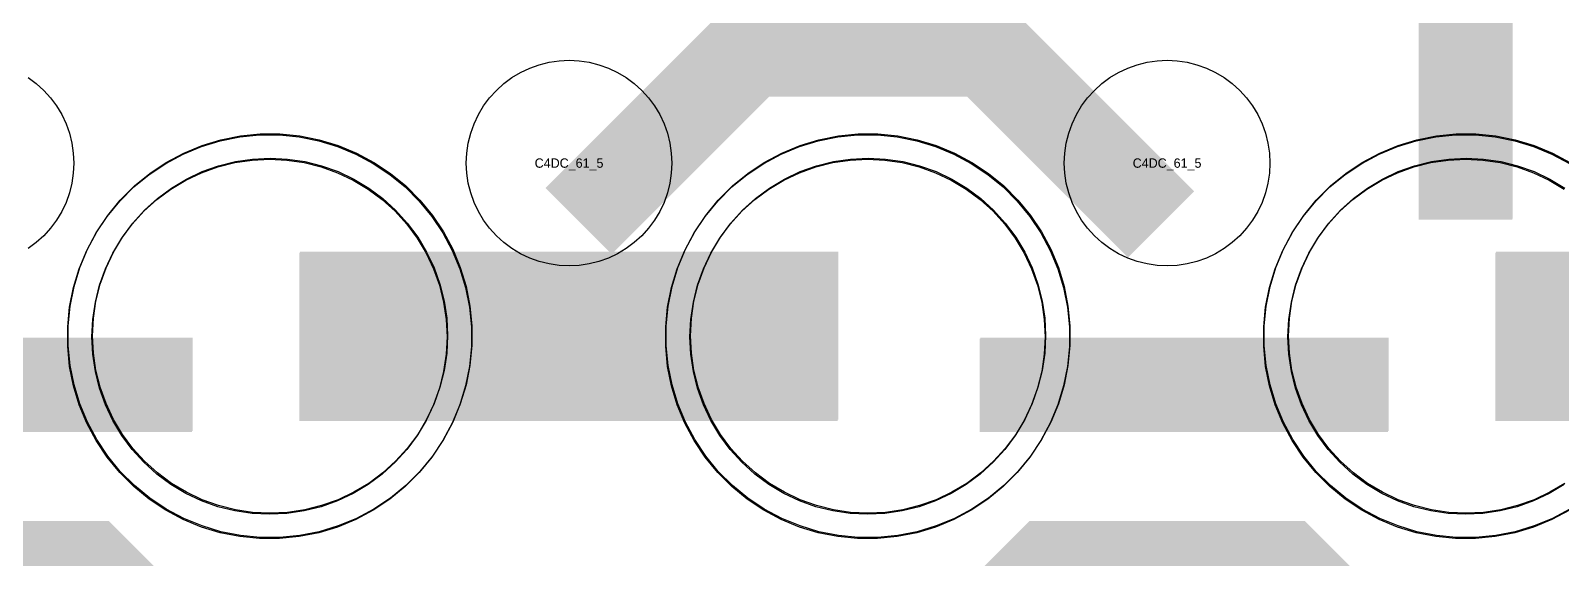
# Model space of a CAD drawing. Extents: x -11880 to 11880, y -14992 to 14992.
# Drawn here: x -10544.1 to -10134.5, y -6446.7 to -6305.5 of the extents above; entities that cross this region are included whole.
import ezdxf
from ezdxf.enums import TextEntityAlignment as Align

# ---------------------------------------------------------------- set-up
doc = ezdxf.new("R2010")
doc.units = 0
doc.header["$MEASUREMENT"] = 0
for name, color, linetype in [('GDS_775_DT_237', 138, 'CONTINUOUS'), ('RDL1_FS', 34, 'CONTINUOUS'), ('RDL_BS', 160, 'CONTINUOUS')]:
    doc.layers.add(name, color=color, linetype=linetype)

msp = doc.modelspace()

# ---------------------------------------------------------------- linework, layer by layer
at = {"layer": 'RDL1_FS', "color": 241, "true_color": 0xf7abae}
for points in [[(-10480.149, -6434.946), (-10484.806, -6434.717), (-10489.417, -6434.033), (-10493.94, -6432.901), (-10498.33, -6431.329), (-10502.544, -6429.337), (-10506.544, -6426.939), (-10510.289, -6424.161), (-10513.743, -6421.031), (-10516.873, -6417.577), (-10519.651, -6413.832), (-10522.049, -6409.832), (-10524.041, -6405.618), (-10525.613, -6401.228), (-10526.745, -6396.705), (-10527.429, -6392.094), (-10527.658, -6387.437), (-10527.429, -6382.78), (-10526.745, -6378.169), (-10525.613, -6373.646), (-10524.041, -6369.256), (-10522.049, -6365.042), (-10519.651, -6361.042), (-10516.873, -6357.297), (-10513.743, -6353.843), (-10510.289, -6350.713), (-10506.544, -6347.935), (-10502.544, -6345.537), (-10498.33, -6343.545), (-10493.94, -6341.973), (-10489.417, -6340.841), (-10484.806, -6340.157), (-10480.149, -6339.928), (-10475.492, -6340.157), (-10470.881, -6340.841), (-10466.358, -6341.973), (-10461.968, -6343.545), (-10457.754, -6345.537), (-10453.754, -6347.935), (-10450.009, -6350.713), (-10446.555, -6353.843), (-10443.425, -6357.297), (-10440.647, -6361.042), (-10438.249, -6365.042), (-10436.257, -6369.256), (-10434.685, -6373.646), (-10433.553, -6378.169), (-10432.869, -6382.78), (-10432.64, -6387.437), (-10432.869, -6392.094), (-10433.553, -6396.705), (-10434.685, -6401.228), (-10436.257, -6405.618), (-10438.249, -6409.832), (-10440.647, -6413.832), (-10443.425, -6417.577), (-10446.555, -6421.031), (-10450.009, -6424.161), (-10453.754, -6426.939), (-10457.754, -6429.337), (-10461.968, -6431.329), (-10466.358, -6432.901), (-10470.881, -6434.033), (-10475.492, -6434.717)], [(-10320.149, -6434.946), (-10324.806, -6434.717), (-10329.417, -6434.033), (-10333.94, -6432.901), (-10338.33, -6431.329), (-10342.544, -6429.337), (-10346.544, -6426.939), (-10350.289, -6424.161), (-10353.743, -6421.031), (-10356.873, -6417.577), (-10359.651, -6413.832), (-10362.049, -6409.832), (-10364.041, -6405.618), (-10365.613, -6401.228), (-10366.745, -6396.705), (-10367.429, -6392.094), (-10367.658, -6387.437), (-10367.429, -6382.78), (-10366.745, -6378.169), (-10365.613, -6373.646), (-10364.041, -6369.256), (-10362.049, -6365.042), (-10359.651, -6361.042), (-10356.873, -6357.297), (-10353.743, -6353.843), (-10350.289, -6350.713), (-10346.544, -6347.935), (-10342.544, -6345.537), (-10338.33, -6343.545), (-10333.94, -6341.973), (-10329.417, -6340.841), (-10324.806, -6340.157), (-10320.149, -6339.928), (-10315.492, -6340.157), (-10310.881, -6340.841), (-10306.358, -6341.973), (-10301.968, -6343.545), (-10297.754, -6345.537), (-10293.754, -6347.935), (-10290.009, -6350.713), (-10286.555, -6353.843), (-10283.425, -6357.297), (-10280.647, -6361.042), (-10278.249, -6365.042), (-10276.257, -6369.256), (-10274.685, -6373.646), (-10273.553, -6378.169), (-10272.869, -6382.78), (-10272.64, -6387.437), (-10272.869, -6392.094), (-10273.553, -6396.705), (-10274.685, -6401.228), (-10276.257, -6405.618), (-10278.249, -6409.832), (-10280.647, -6413.832), (-10283.425, -6417.577), (-10286.555, -6421.031), (-10290.009, -6424.161), (-10293.754, -6426.939), (-10297.754, -6429.337), (-10301.968, -6431.329), (-10306.358, -6432.901), (-10310.881, -6434.033), (-10315.492, -6434.717)]]:
    msp.add_lwpolyline(points, close=True, dxfattribs=at)
at = {"layer": 'RDL1_FS'}
for points in [[(-10480, -6434.664), (-10484.657, -6434.435), (-10489.268, -6433.751), (-10493.791, -6432.619), (-10498.181, -6431.047), (-10502.395, -6429.055), (-10506.395, -6426.657), (-10510.14, -6423.879), (-10513.594, -6420.749), (-10516.724, -6417.295), (-10519.502, -6413.55), (-10521.9, -6409.55), (-10523.892, -6405.336), (-10525.464, -6400.946), (-10526.596, -6396.423), (-10527.28, -6391.812), (-10527.509, -6387.155), (-10527.28, -6382.498), (-10526.596, -6377.887), (-10525.464, -6373.364), (-10523.892, -6368.974), (-10521.9, -6364.76), (-10519.502, -6360.76), (-10516.724, -6357.015), (-10513.594, -6353.561), (-10510.14, -6350.431), (-10506.395, -6347.653), (-10502.395, -6345.255), (-10498.181, -6343.263), (-10493.791, -6341.691), (-10489.268, -6340.559), (-10484.657, -6339.875), (-10480, -6339.646), (-10475.343, -6339.875), (-10470.732, -6340.559), (-10466.209, -6341.691), (-10461.819, -6343.263), (-10457.605, -6345.255), (-10453.605, -6347.653), (-10449.86, -6350.431), (-10446.406, -6353.561), (-10443.276, -6357.015), (-10440.498, -6360.76), (-10438.1, -6364.76), (-10436.108, -6368.974), (-10434.536, -6373.364), (-10433.404, -6377.887), (-10432.72, -6382.498), (-10432.491, -6387.155), (-10432.72, -6391.812), (-10433.404, -6396.423), (-10434.536, -6400.946), (-10436.108, -6405.336), (-10438.1, -6409.55), (-10440.498, -6413.55), (-10443.276, -6417.295), (-10446.406, -6420.749), (-10449.86, -6423.879), (-10453.605, -6426.657), (-10457.605, -6429.055), (-10461.819, -6431.047), (-10466.209, -6432.619), (-10470.732, -6433.751), (-10475.343, -6434.435)], [(-10320, -6434.664), (-10324.657, -6434.435), (-10329.268, -6433.751), (-10333.791, -6432.619), (-10338.181, -6431.047), (-10342.395, -6429.055), (-10346.395, -6426.657), (-10350.14, -6423.879), (-10353.594, -6420.749), (-10356.724, -6417.295), (-10359.502, -6413.55), (-10361.9, -6409.55), (-10363.892, -6405.336), (-10365.464, -6400.946), (-10366.596, -6396.423), (-10367.28, -6391.812), (-10367.509, -6387.155), (-10367.28, -6382.498), (-10366.596, -6377.887), (-10365.464, -6373.364), (-10363.892, -6368.974), (-10361.9, -6364.76), (-10359.502, -6360.76), (-10356.724, -6357.015), (-10353.594, -6353.561), (-10350.14, -6350.431), (-10346.395, -6347.653), (-10342.395, -6345.255), (-10338.181, -6343.263), (-10333.791, -6341.691), (-10329.268, -6340.559), (-10324.657, -6339.875), (-10320, -6339.646), (-10315.343, -6339.875), (-10310.732, -6340.559), (-10306.209, -6341.691), (-10301.819, -6343.263), (-10297.605, -6345.255), (-10293.605, -6347.653), (-10289.86, -6350.431), (-10286.406, -6353.561), (-10283.276, -6357.015), (-10280.498, -6360.76), (-10278.1, -6364.76), (-10276.108, -6368.974), (-10274.536, -6373.364), (-10273.404, -6377.887), (-10272.72, -6382.498), (-10272.491, -6387.155), (-10272.72, -6391.812), (-10273.404, -6396.423), (-10274.536, -6400.946), (-10276.108, -6405.336), (-10278.1, -6409.55), (-10280.498, -6413.55), (-10283.276, -6417.295), (-10286.406, -6420.749), (-10289.86, -6423.879), (-10293.605, -6426.657), (-10297.605, -6429.055), (-10301.819, -6431.047), (-10306.209, -6432.619), (-10310.732, -6433.751), (-10315.343, -6434.435)]]:
    msp.add_lwpolyline(points, close=True, dxfattribs=at)
at = {"layer": 'RDL1_FS', "color": 241, "true_color": 0xf7abae}
msp.add_lwpolyline([(-10133.754, -6426.939), (-10137.754, -6429.337), (-10141.968, -6431.329), (-10146.358, -6432.901), (-10150.881, -6434.033), (-10155.492, -6434.717), (-10160.149, -6434.946), (-10164.806, -6434.717), (-10169.417, -6434.033), (-10173.94, -6432.901), (-10178.33, -6431.329), (-10182.544, -6429.337), (-10186.544, -6426.939), (-10190.289, -6424.161), (-10193.743, -6421.031), (-10196.873, -6417.577), (-10199.651, -6413.832), (-10202.049, -6409.832), (-10204.041, -6405.618), (-10205.613, -6401.228), (-10206.745, -6396.705), (-10207.429, -6392.094), (-10207.658, -6387.437), (-10207.429, -6382.78), (-10206.745, -6378.169), (-10205.613, -6373.646), (-10204.041, -6369.256), (-10202.049, -6365.042), (-10199.651, -6361.042), (-10196.873, -6357.297), (-10193.743, -6353.843), (-10190.289, -6350.713), (-10186.544, -6347.935), (-10182.544, -6345.537), (-10178.33, -6343.545), (-10173.94, -6341.973), (-10169.417, -6340.841), (-10164.806, -6340.157), (-10160.149, -6339.928), (-10155.492, -6340.157), (-10150.881, -6340.841), (-10146.358, -6341.973), (-10141.968, -6343.545), (-10137.754, -6345.537), (-10133.754, -6347.935)], dxfattribs=at)
at = {"layer": 'RDL1_FS'}
msp.add_lwpolyline([(-10133.605, -6426.657), (-10137.605, -6429.055), (-10141.819, -6431.047), (-10146.209, -6432.619), (-10150.732, -6433.751), (-10155.343, -6434.435), (-10160, -6434.664), (-10164.657, -6434.435), (-10169.268, -6433.751), (-10173.791, -6432.619), (-10178.181, -6431.047), (-10182.395, -6429.055), (-10186.395, -6426.657), (-10190.14, -6423.879), (-10193.594, -6420.749), (-10196.724, -6417.295), (-10199.502, -6413.55), (-10201.9, -6409.55), (-10203.892, -6405.336), (-10205.464, -6400.946), (-10206.596, -6396.423), (-10207.28, -6391.812), (-10207.509, -6387.155), (-10207.28, -6382.498), (-10206.596, -6377.887), (-10205.464, -6373.364), (-10203.892, -6368.974), (-10201.9, -6364.76), (-10199.502, -6360.76), (-10196.724, -6357.015), (-10193.594, -6353.561), (-10190.14, -6350.431), (-10186.395, -6347.653), (-10182.395, -6345.255), (-10178.181, -6343.263), (-10173.791, -6341.691), (-10169.268, -6340.559), (-10164.657, -6339.875), (-10160, -6339.646), (-10155.343, -6339.875), (-10150.732, -6340.559), (-10146.209, -6341.691), (-10141.819, -6343.263), (-10137.605, -6345.255), (-10133.605, -6347.653)], dxfattribs=at)
at = {"layer": 'RDL1_FS', "color": 241, "true_color": 0xf7abae}
for points in [[(-10472.147, -6387.437, 45, 45, 0), (-10400.147, -6387.437, 45, 45, 0)], [(-10400.147, -6387.437, 45, 45, 0), (-10328.147, -6387.437, 45, 45, 0)], [(-10152.147, -6387.437, 45, 45, 0), (-10080.147, -6387.437, 45, 45, 0)]]:
    msp.add_lwpolyline(points, format="xyseb", dxfattribs=at)
at = {"layer": 'RDL1_FS'}
for points in [[(-10471.998, -6387.155, 45, 45, 0), (-10399.998, -6387.155, 45, 45, 0)], [(-10399.998, -6387.155, 45, 45, 0), (-10327.998, -6387.155, 45, 45, 0)], [(-10151.998, -6387.155, 45, 45, 0), (-10079.998, -6387.155, 45, 45, 0)]]:
    msp.add_lwpolyline(points, format="xyseb", dxfattribs=at)
at = {"layer": 'RDL_BS', "color": 241, "true_color": 0xf7abae}
for points in [[(-10160.149, -6356.117, 25, 25, 0), (-10160.149, -6249.34, 25, 25, 0)], [(-10160.149, -6356.117, 25, 25, 0), (-10160.149, -6249.34, 25, 25, 0)], [(-10610.133, -6400.45, 25, 25, 0), (-10500.868, -6400.45, 25, 25, 0)], [(-10290.133, -6400.45, 25, 25, 0), (-10180.868, -6400.45, 25, 25, 0)]]:
    msp.add_lwpolyline(points, format="xyseb", dxfattribs=at)
at = {"layer": 'RDL_BS'}
for points in [[(-10160, -6355.835, 25, 25, 0), (-10160, -6249.058, 25, 25, 0)], [(-10160, -6355.835, 25, 25, 0), (-10160, -6249.058, 25, 25, 0)], [(-10397.438, -6356.469, 25, 25, 0), (-10351.623, -6310.654, 25, 25, 0), (-10318.07, -6310.654, 25, 25, 0)], [(-10241.599, -6357.368, 25, 25, 0), (-10288.313, -6310.654, 25, 25, 0), (-10318.071, -6310.654, 25, 25, 0)], [(-10609.984, -6400.168, 25, 25, 0), (-10500.719, -6400.168, 25, 25, 0)], [(-10289.984, -6400.168, 25, 25, 0), (-10180.719, -6400.168, 25, 25, 0)], [(-10481.599, -6495.933, 25, 25, 0), (-10528.313, -6449.219, 25, 25, 0), (-10558.071, -6449.219, 25, 25, 0)], [(-10317.438, -6495.034, 25, 25, 0), (-10271.623, -6449.219, 25, 25, 0), (-10238.07, -6449.219, 25, 25, 0)], [(-10161.599, -6495.933, 25, 25, 0), (-10208.313, -6449.219, 25, 25, 0), (-10238.071, -6449.219, 25, 25, 0)]]:
    msp.add_lwpolyline(points, format="xyseb", dxfattribs=at)
for points in [[(-10400, -6368.461), (-10402.693, -6368.329), (-10405.365, -6367.933), (-10407.984, -6367.276), (-10410.519, -6366.369), (-10412.956, -6365.217), (-10415.28, -6363.824), (-10417.443, -6362.221), (-10419.442, -6360.409), (-10421.254, -6358.41), (-10422.857, -6356.247), (-10424.25, -6353.923), (-10425.402, -6351.486), (-10426.309, -6348.951), (-10426.966, -6346.332), (-10427.362, -6343.66), (-10427.494, -6340.967), (-10427.362, -6338.274), (-10426.966, -6335.602), (-10426.309, -6332.983), (-10425.402, -6330.448), (-10424.25, -6328.011), (-10422.857, -6325.687), (-10421.254, -6323.524), (-10419.442, -6321.525), (-10417.443, -6319.713), (-10415.28, -6318.11), (-10412.956, -6316.717), (-10410.519, -6315.565), (-10407.984, -6314.658), (-10405.365, -6314.001), (-10402.693, -6313.605), (-10400, -6313.473), (-10397.307, -6313.605), (-10394.635, -6314.001), (-10392.016, -6314.658), (-10389.481, -6315.565), (-10387.044, -6316.717), (-10384.72, -6318.11), (-10382.557, -6319.713), (-10380.558, -6321.525), (-10378.746, -6323.524), (-10377.143, -6325.687), (-10375.75, -6328.011), (-10374.598, -6330.448), (-10373.691, -6332.983), (-10373.034, -6335.602), (-10372.638, -6338.274), (-10372.506, -6340.967), (-10372.638, -6343.66), (-10373.034, -6346.332), (-10373.691, -6348.951), (-10374.598, -6351.486), (-10375.75, -6353.923), (-10377.143, -6356.247), (-10378.746, -6358.41), (-10380.558, -6360.409), (-10382.557, -6362.221), (-10384.72, -6363.824), (-10387.044, -6365.217), (-10389.481, -6366.369), (-10392.016, -6367.276), (-10394.635, -6367.933), (-10397.307, -6368.329)], [(-10240, -6368.461), (-10242.693, -6368.329), (-10245.365, -6367.933), (-10247.984, -6367.276), (-10250.519, -6366.369), (-10252.956, -6365.217), (-10255.28, -6363.824), (-10257.443, -6362.221), (-10259.442, -6360.409), (-10261.254, -6358.41), (-10262.857, -6356.247), (-10264.25, -6353.923), (-10265.402, -6351.486), (-10266.309, -6348.951), (-10266.966, -6346.332), (-10267.362, -6343.66), (-10267.494, -6340.967), (-10267.362, -6338.274), (-10266.966, -6335.602), (-10266.309, -6332.983), (-10265.402, -6330.448), (-10264.25, -6328.011), (-10262.857, -6325.687), (-10261.254, -6323.524), (-10259.442, -6321.525), (-10257.443, -6319.713), (-10255.28, -6318.11), (-10252.956, -6316.717), (-10250.519, -6315.565), (-10247.984, -6314.658), (-10245.365, -6314.001), (-10242.693, -6313.605), (-10240, -6313.473), (-10237.307, -6313.605), (-10234.635, -6314.001), (-10232.016, -6314.658), (-10229.481, -6315.565), (-10227.044, -6316.717), (-10224.72, -6318.11), (-10222.557, -6319.713), (-10220.558, -6321.525), (-10218.746, -6323.524), (-10217.143, -6325.687), (-10215.75, -6328.011), (-10214.598, -6330.448), (-10213.691, -6332.983), (-10213.034, -6335.602), (-10212.638, -6338.274), (-10212.506, -6340.967), (-10212.638, -6343.66), (-10213.034, -6346.332), (-10213.691, -6348.951), (-10214.598, -6351.486), (-10215.75, -6353.923), (-10217.143, -6356.247), (-10218.746, -6358.41), (-10220.558, -6360.409), (-10222.557, -6362.221), (-10224.72, -6363.824), (-10227.044, -6365.217), (-10229.481, -6366.369), (-10232.016, -6367.276), (-10234.635, -6367.933), (-10237.307, -6368.329)], [(-10482.644, -6441.155), (-10487.938, -6440.638), (-10493.165, -6439.592), (-10498.205, -6438.061), (-10503.115, -6436.03), (-10507.777, -6433.538), (-10512.191, -6430.591), (-10516.292, -6427.229), (-10520.074, -6423.447), (-10523.436, -6419.346), (-10526.383, -6414.932), (-10528.875, -6410.27), (-10530.906, -6405.36), (-10532.437, -6400.32), (-10533.483, -6395.093), (-10534, -6389.799), (-10534, -6384.511), (-10533.483, -6379.217), (-10532.437, -6373.99), (-10530.906, -6368.95), (-10528.875, -6364.04), (-10526.383, -6359.378), (-10523.436, -6354.964), (-10520.074, -6350.863), (-10516.292, -6347.081), (-10512.191, -6343.719), (-10507.777, -6340.772), (-10503.115, -6338.28), (-10498.205, -6336.249), (-10493.165, -6334.718), (-10487.938, -6333.672), (-10482.644, -6333.155), (-10477.356, -6333.155), (-10472.062, -6333.672), (-10466.835, -6334.718), (-10461.795, -6336.249), (-10456.885, -6338.28), (-10452.223, -6340.772), (-10447.809, -6343.719), (-10443.708, -6347.081), (-10439.926, -6350.863), (-10436.564, -6354.964), (-10433.617, -6359.378), (-10431.125, -6364.04), (-10429.094, -6368.95), (-10427.563, -6373.99), (-10426.517, -6379.217), (-10426, -6384.511), (-10426, -6389.799), (-10426.517, -6395.093), (-10427.563, -6400.32), (-10429.094, -6405.36), (-10431.125, -6410.27), (-10433.617, -6414.932), (-10436.564, -6419.346), (-10439.926, -6423.447), (-10443.708, -6427.229), (-10447.809, -6430.591), (-10452.223, -6433.538), (-10456.885, -6436.03), (-10461.795, -6438.061), (-10466.835, -6439.592), (-10472.062, -6440.638), (-10477.356, -6441.155)], [(-10322.644, -6441.155), (-10327.938, -6440.638), (-10333.165, -6439.592), (-10338.205, -6438.061), (-10343.115, -6436.03), (-10347.777, -6433.538), (-10352.191, -6430.591), (-10356.292, -6427.229), (-10360.074, -6423.447), (-10363.436, -6419.346), (-10366.383, -6414.932), (-10368.875, -6410.27), (-10370.906, -6405.36), (-10372.437, -6400.32), (-10373.483, -6395.093), (-10374, -6389.799), (-10374, -6384.511), (-10373.483, -6379.217), (-10372.437, -6373.99), (-10370.906, -6368.95), (-10368.875, -6364.04), (-10366.383, -6359.378), (-10363.436, -6354.964), (-10360.074, -6350.863), (-10356.292, -6347.081), (-10352.191, -6343.719), (-10347.777, -6340.772), (-10343.115, -6338.28), (-10338.205, -6336.249), (-10333.165, -6334.718), (-10327.938, -6333.672), (-10322.644, -6333.155), (-10317.356, -6333.155), (-10312.062, -6333.672), (-10306.835, -6334.718), (-10301.795, -6336.249), (-10296.885, -6338.28), (-10292.223, -6340.772), (-10287.809, -6343.719), (-10283.708, -6347.081), (-10279.926, -6350.863), (-10276.564, -6354.964), (-10273.617, -6359.378), (-10271.125, -6364.04), (-10269.094, -6368.95), (-10267.563, -6373.99), (-10266.517, -6379.217), (-10266, -6384.511), (-10266, -6389.799), (-10266.517, -6395.093), (-10267.563, -6400.32), (-10269.094, -6405.36), (-10271.125, -6410.27), (-10273.617, -6414.932), (-10276.564, -6419.346), (-10279.926, -6423.447), (-10283.708, -6427.229), (-10287.809, -6430.591), (-10292.223, -6433.538), (-10296.885, -6436.03), (-10301.795, -6438.061), (-10306.835, -6439.592), (-10312.062, -6440.638), (-10317.356, -6441.155)]]:
    msp.add_lwpolyline(points, close=True, dxfattribs=at)
for points in [[(-10544.72, -6318.11), (-10542.557, -6319.713), (-10540.558, -6321.525), (-10538.746, -6323.524), (-10537.143, -6325.687), (-10535.75, -6328.011), (-10534.598, -6330.448), (-10533.691, -6332.983), (-10533.034, -6335.602), (-10532.638, -6338.274), (-10532.506, -6340.967), (-10532.638, -6343.66), (-10533.034, -6346.332), (-10533.691, -6348.951), (-10534.598, -6351.486), (-10535.75, -6353.923), (-10537.143, -6356.247), (-10538.746, -6358.41), (-10540.558, -6360.409), (-10542.557, -6362.221), (-10544.72, -6363.824)], [(-10132.223, -6433.538), (-10136.885, -6436.03), (-10141.795, -6438.061), (-10146.835, -6439.592), (-10152.062, -6440.638), (-10157.356, -6441.155), (-10162.644, -6441.155), (-10167.938, -6440.638), (-10173.165, -6439.592), (-10178.205, -6438.061), (-10183.115, -6436.03), (-10187.777, -6433.538), (-10192.191, -6430.591), (-10196.292, -6427.229), (-10200.074, -6423.447), (-10203.436, -6419.346), (-10206.383, -6414.932), (-10208.875, -6410.27), (-10210.906, -6405.36), (-10212.437, -6400.32), (-10213.483, -6395.093), (-10214, -6389.799), (-10214, -6384.511), (-10213.483, -6379.217), (-10212.437, -6373.99), (-10210.906, -6368.95), (-10208.875, -6364.04), (-10206.383, -6359.378), (-10203.436, -6354.964), (-10200.074, -6350.863), (-10196.292, -6347.081), (-10192.191, -6343.719), (-10187.777, -6340.772), (-10183.115, -6338.28), (-10178.205, -6336.249), (-10173.165, -6334.718), (-10167.938, -6333.672), (-10162.644, -6333.155), (-10157.356, -6333.155), (-10152.062, -6333.672), (-10146.835, -6334.718), (-10141.795, -6336.249), (-10136.885, -6338.28), (-10132.223, -6340.772)]]:
    msp.add_lwpolyline(points, dxfattribs=at)
at = {"layer": 'RDL_BS', "color": 241, "true_color": 0xf7abae}
for points in [[(-10482.793, -6441.437), (-10488.087, -6440.92), (-10493.314, -6439.874), (-10498.354, -6438.343), (-10503.264, -6436.312), (-10507.926, -6433.82), (-10512.34, -6430.873), (-10516.441, -6427.511), (-10520.223, -6423.729), (-10523.585, -6419.628), (-10526.532, -6415.214), (-10529.024, -6410.552), (-10531.055, -6405.642), (-10532.586, -6400.602), (-10533.632, -6395.375), (-10534.149, -6390.081), (-10534.149, -6384.793), (-10533.632, -6379.499), (-10532.586, -6374.272), (-10531.055, -6369.232), (-10529.024, -6364.322), (-10526.532, -6359.66), (-10523.585, -6355.246), (-10520.223, -6351.145), (-10516.441, -6347.363), (-10512.34, -6344.001), (-10507.926, -6341.054), (-10503.264, -6338.562), (-10498.354, -6336.531), (-10493.314, -6335), (-10488.087, -6333.954), (-10482.793, -6333.437), (-10477.505, -6333.437), (-10472.211, -6333.954), (-10466.984, -6335), (-10461.944, -6336.531), (-10457.034, -6338.562), (-10452.372, -6341.054), (-10447.958, -6344.001), (-10443.857, -6347.363), (-10440.075, -6351.145), (-10436.713, -6355.246), (-10433.766, -6359.66), (-10431.274, -6364.322), (-10429.243, -6369.232), (-10427.712, -6374.272), (-10426.666, -6379.499), (-10426.149, -6384.793), (-10426.149, -6390.081), (-10426.666, -6395.375), (-10427.712, -6400.602), (-10429.243, -6405.642), (-10431.274, -6410.552), (-10433.766, -6415.214), (-10436.713, -6419.628), (-10440.075, -6423.729), (-10443.857, -6427.511), (-10447.958, -6430.873), (-10452.372, -6433.82), (-10457.034, -6436.312), (-10461.944, -6438.343), (-10466.984, -6439.874), (-10472.211, -6440.92), (-10477.505, -6441.437)], [(-10322.793, -6441.437), (-10328.087, -6440.92), (-10333.314, -6439.874), (-10338.354, -6438.343), (-10343.264, -6436.312), (-10347.926, -6433.82), (-10352.34, -6430.873), (-10356.441, -6427.511), (-10360.223, -6423.729), (-10363.585, -6419.628), (-10366.532, -6415.214), (-10369.024, -6410.552), (-10371.055, -6405.642), (-10372.586, -6400.602), (-10373.632, -6395.375), (-10374.149, -6390.081), (-10374.149, -6384.793), (-10373.632, -6379.499), (-10372.586, -6374.272), (-10371.055, -6369.232), (-10369.024, -6364.322), (-10366.532, -6359.66), (-10363.585, -6355.246), (-10360.223, -6351.145), (-10356.441, -6347.363), (-10352.34, -6344.001), (-10347.926, -6341.054), (-10343.264, -6338.562), (-10338.354, -6336.531), (-10333.314, -6335), (-10328.087, -6333.954), (-10322.793, -6333.437), (-10317.505, -6333.437), (-10312.211, -6333.954), (-10306.984, -6335), (-10301.944, -6336.531), (-10297.034, -6338.562), (-10292.372, -6341.054), (-10287.958, -6344.001), (-10283.857, -6347.363), (-10280.075, -6351.145), (-10276.713, -6355.246), (-10273.766, -6359.66), (-10271.274, -6364.322), (-10269.243, -6369.232), (-10267.712, -6374.272), (-10266.666, -6379.499), (-10266.149, -6384.793), (-10266.149, -6390.081), (-10266.666, -6395.375), (-10267.712, -6400.602), (-10269.243, -6405.642), (-10271.274, -6410.552), (-10273.766, -6415.214), (-10276.713, -6419.628), (-10280.075, -6423.729), (-10283.857, -6427.511), (-10287.958, -6430.873), (-10292.372, -6433.82), (-10297.034, -6436.312), (-10301.944, -6438.343), (-10306.984, -6439.874), (-10312.211, -6440.92), (-10317.505, -6441.437)]]:
    msp.add_lwpolyline(points, close=True, dxfattribs=at)
msp.add_lwpolyline([(-10132.372, -6433.82), (-10137.034, -6436.312), (-10141.944, -6438.343), (-10146.984, -6439.874), (-10152.211, -6440.92), (-10157.505, -6441.437), (-10162.793, -6441.437), (-10168.087, -6440.92), (-10173.314, -6439.874), (-10178.354, -6438.343), (-10183.264, -6436.312), (-10187.926, -6433.82), (-10192.34, -6430.873), (-10196.441, -6427.511), (-10200.223, -6423.729), (-10203.585, -6419.628), (-10206.532, -6415.214), (-10209.024, -6410.552), (-10211.055, -6405.642), (-10212.586, -6400.602), (-10213.632, -6395.375), (-10214.149, -6390.081), (-10214.149, -6384.793), (-10213.632, -6379.499), (-10212.586, -6374.272), (-10211.055, -6369.232), (-10209.024, -6364.322), (-10206.532, -6359.66), (-10203.585, -6355.246), (-10200.223, -6351.145), (-10196.441, -6347.363), (-10192.34, -6344.001), (-10187.926, -6341.054), (-10183.264, -6338.562), (-10178.354, -6336.531), (-10173.314, -6335), (-10168.087, -6333.954), (-10162.793, -6333.437), (-10157.505, -6333.437), (-10152.211, -6333.954), (-10146.984, -6335), (-10141.944, -6336.531), (-10137.034, -6338.562), (-10132.372, -6341.054)], dxfattribs=at)

# ---------------------------------------------------------------- texts
at = {"layer": 'GDS_775_DT_237'}
for p in [(-10400, -6340.967), (-10400, -6340.967), (-10240, -6340.967), (-10240, -6340.967)]:
    msp.add_text('C4DC_61_5', height=2.5, dxfattribs=at).set_placement(p, align=Align.MIDDLE_CENTER)

doc.saveas('drawing.dxf')
